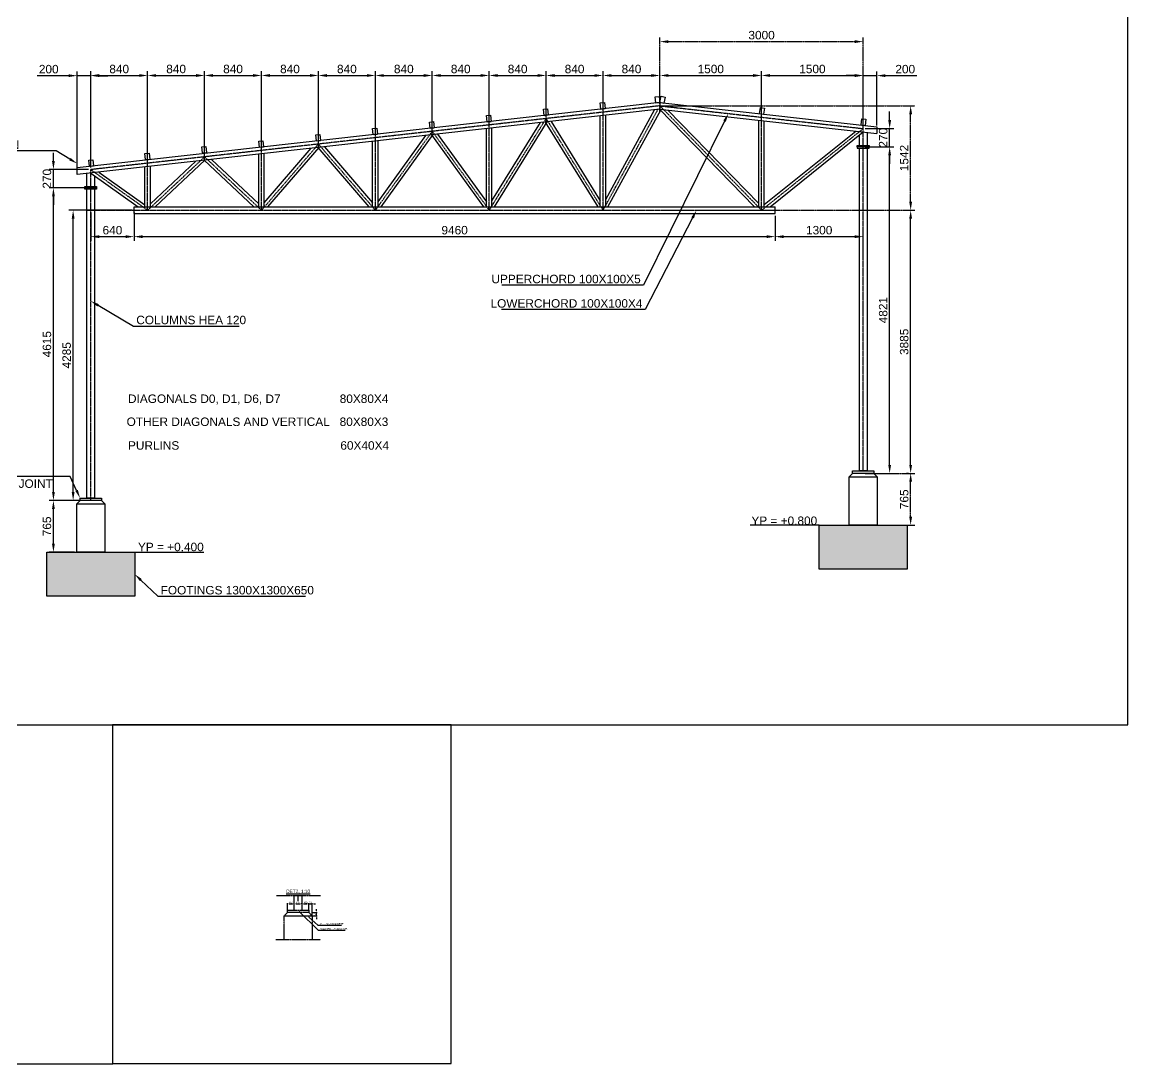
# Model space of a CAD drawing. Header units: millimetres. Extents: x -10000 to 15306, y -10001 to 18153.
# Drawn here: x -1013 to 15306, y -6856 to 8528 of the extents above; entities that cross this region are included whole.
import ezdxf
from ezdxf import colors
from ezdxf.entities.mleader import LeaderData, LeaderLine
from ezdxf.math import Vec2, Vec3

# ---------------------------------------------------------------- set-up
doc = ezdxf.new("R2010")
doc.units = ezdxf.units.MM
doc.linetypes.add('ACAD_ISO04W100', pattern=[30, 24, -3, 0, -3])
doc.linetypes.add('ACAD_ISO11W100', pattern=[33, 12, -3, 12, -3, 0, -3])
for name, color, linetype in [('CENTER LINES', 4, 'ACAD_ISO11W100'), ('DET 2', 7, 'ACAD_ISO04W100'), ('DIMENSIONS', 3, 'Continuous'), ('FOOTINGS', 6, 'Continuous'), ('PEDESTALS', 6, 'Continuous'), ('PURLINS', 7, 'Continuous'), ('RAJA_ALUEET', 7, 'Continuous'), ('STEEL COLUMNS', 1, 'Continuous'), ('STEEL PLATES', 1, 'Continuous'), ('TEXTS', 4, 'Continuous'), ('TITLES', 4, 'Continuous'), ('TRUSS', 7, 'Continuous')]:
    doc.layers.add(name, color=color, linetype=linetype)
doc.styles.get("Standard").update_dxf_attribs({"font": 'arial.ttf'})
doc.dimstyles.new('STRU_DIMENSIONS', dxfattribs={"dimscale": 50, "dimtxt": 2.5, "dimasz": 2.5, "dimexe": 1.25, "dimexo": 0.625, "dimtad": 1, "dimdec": 4, "dimtxsty": 'Standard', "dimcen": 2.5, "dimadec": 4, "dimazin": 0, "dimtfac": 1, "dimtdec": 4, "dimtmove": 0, "dimatfit": 3, "dimfxl": 1, "dimarcsym": 0})

# ---------------------------------------------------------------- blocks, each defined once
blk = doc.blocks.new('pedestal')
at = {"layer": 'PEDESTALS'}
for points in [[(-157, 765), (-207, 715), (207, 715), (157, 765), (-157, 765)], [(-157, 765), (-157, 800), (157, 800), (157, 765), (-157, 765)]]:
    blk.add_lwpolyline(points, dxfattribs=at)
blk.add_lwpolyline([(-207, 0), (-207, 715), (207, 715), (207, 0)], close=True, dxfattribs=at)
blk = doc.blocks.new('*D2')
at = {"layer": 'Defpoints', "color": 0, "transparency": 16777216}
for p in [(11600, 7738), (11400, 6956), (11600, 6968)]:
    blk.add_point(p, dxfattribs=at)
at = {"layer": 'DIMENSIONS', "color": 0, "lineweight": -2, "transparency": 16777216}
for p, q in [((11275, 7738), (11150, 7738)), ((11400, 6987), (11400, 7800)), ((11400, 7738), (11600, 7738)), ((11600, 7000), (11600, 7800)), ((11725, 7738), (12190, 7738))]:
    blk.add_line(p, q, dxfattribs=at)
at = {"layer": 'DIMENSIONS', "color": 0, "transparency": 16777216}
for points in [[(11275, 7758), (11275, 7717), (11400, 7738)], [(11725, 7758), (11725, 7717), (11600, 7738)]]:
    blk.add_solid(points, dxfattribs=at)
at = {"layer": 'DIMENSIONS', "color": 0, "transparency": 16777216, "insert": (12020, 7833), "char_height": 125, "attachment_point": 5}
blk.add_mtext('200', dxfattribs=at)
blk = doc.blocks.new('*D7')
at = {"layer": 'Defpoints', "color": 0, "transparency": 16777216}
for p in [(12100, 5750), (12100, 5750), (12100, 1865)]:
    blk.add_point(p, dxfattribs=at)
at = {"layer": 'DIMENSIONS', "color": 0, "lineweight": -2, "transparency": 16777216}
for p, q in [((12131, 5750), (12163, 5750)), ((12100, 1990), (12100, 5625)), ((12069, 1865), (12038, 1865))]:
    blk.add_line(p, q, dxfattribs=at)
at = {"layer": 'DIMENSIONS', "color": 0, "transparency": 16777216}
for points in [[(12079, 5625), (12121, 5625), (12100, 5750)], [(12079, 1990), (12121, 1990), (12100, 1865)]]:
    blk.add_solid(points, dxfattribs=at)
at = {"layer": 'DIMENSIONS', "color": 0, "transparency": 16777216, "insert": (12005, 3807), "char_height": 125, "attachment_point": 5, "rotation": 90}
blk.add_mtext('3885', dxfattribs=at)
blk = doc.blocks.new('*D8')
at = {"layer": 'Defpoints', "color": 0, "transparency": 16777216}
for p in [(11400, 6686), (11790, 6686), (11400, 1865)]:
    blk.add_point(p, dxfattribs=at)
at = {"layer": 'DIMENSIONS', "color": 0, "lineweight": -2, "transparency": 16777216}
for p, q in [((11431, 6686), (11852, 6686)), ((11790, 1990), (11790, 6561)), ((11431, 1865), (11852, 1865))]:
    blk.add_line(p, q, dxfattribs=at)
at = {"layer": 'DIMENSIONS', "color": 0, "transparency": 16777216}
for points in [[(11769, 6561), (11811, 6561), (11790, 6686)], [(11769, 1990), (11811, 1990), (11790, 1865)]]:
    blk.add_solid(points, dxfattribs=at)
at = {"layer": 'DIMENSIONS', "color": 0, "transparency": 16777216, "insert": (11695, 4275), "char_height": 125, "attachment_point": 5, "rotation": 90}
blk.add_mtext('4821', dxfattribs=at)
blk = doc.blocks.new('*D9')
at = {"layer": 'Defpoints', "color": 0, "transparency": 16777216}
for p in [(11400, 6956), (11790, 6956), (11400, 6686)]:
    blk.add_point(p, dxfattribs=at)
at = {"layer": 'DIMENSIONS', "color": 0, "lineweight": -2, "transparency": 16777216}
for p, q in [((11790, 7081), (11790, 7206)), ((11431, 6956), (11852, 6956)), ((11790, 6686), (11790, 6956)), ((11431, 6686), (11852, 6686)), ((11790, 6561), (11790, 6436))]:
    blk.add_line(p, q, dxfattribs=at)
at = {"layer": 'DIMENSIONS', "color": 0, "transparency": 16777216}
for points in [[(11769, 7081), (11811, 7081), (11790, 6956)], [(11769, 6561), (11811, 6561), (11790, 6686)]]:
    blk.add_solid(points, dxfattribs=at)
at = {"layer": 'DIMENSIONS', "color": 0, "transparency": 16777216, "insert": (11695, 6821), "char_height": 125, "attachment_point": 5, "rotation": 90}
blk.add_mtext('270', dxfattribs=at)
blk = doc.blocks.new('purlin')
at = {"layer": 'PURLINS'}
for points in [[(-30, -3), (-40, 87), (20, 93), (30, 3)], [(-30, -3), (30, 3)]]:
    blk.add_lwpolyline(points, dxfattribs=at)
blk = doc.blocks.new('*D18')
at = {"layer": 'Defpoints', "color": 0, "transparency": 16777216}
for p in [(1680, 7740), (1680, 6538), (840, 6350)]:
    blk.add_point(p, dxfattribs=at)
at = {"layer": 'DIMENSIONS', "color": 0, "lineweight": -2, "transparency": 16777216}
for p, q in [((840, 6381), (840, 7802)), ((965, 7740), (1555, 7740)), ((1680, 6570), (1680, 7802))]:
    blk.add_line(p, q, dxfattribs=at)
at = {"layer": 'DIMENSIONS', "color": 0, "transparency": 16777216}
for points in [[(965, 7761), (965, 7719), (840, 7740)], [(1555, 7761), (1555, 7719), (1680, 7740)]]:
    blk.add_solid(points, dxfattribs=at)
at = {"layer": 'DIMENSIONS', "color": 0, "transparency": 16777216, "insert": (1260, 7835), "char_height": 125, "attachment_point": 5}
blk.add_mtext('840', dxfattribs=at)
blk = doc.blocks.new('*D19')
at = {"layer": 'Defpoints', "color": 0, "transparency": 16777216}
for p in [(2520, 7740), (1680, 6538), (2520, 6633)]:
    blk.add_point(p, dxfattribs=at)
at = {"layer": 'DIMENSIONS', "color": 0, "lineweight": -2, "transparency": 16777216}
for p, q in [((1680, 6570), (1680, 7802)), ((1805, 7740), (2395, 7740)), ((2520, 6664), (2520, 7802))]:
    blk.add_line(p, q, dxfattribs=at)
at = {"layer": 'DIMENSIONS', "color": 0, "transparency": 16777216}
for points in [[(1805, 7761), (1805, 7719), (1680, 7740)], [(2395, 7761), (2395, 7719), (2520, 7740)]]:
    blk.add_solid(points, dxfattribs=at)
at = {"layer": 'DIMENSIONS', "color": 0, "transparency": 16777216, "insert": (2100, 7835), "char_height": 125, "attachment_point": 5}
blk.add_mtext('840', dxfattribs=at)
blk = doc.blocks.new('*D20')
at = {"layer": 'Defpoints', "color": 0, "transparency": 16777216}
for p in [(3360, 7740), (3360, 6727), (2520, 6633)]:
    blk.add_point(p, dxfattribs=at)
at = {"layer": 'DIMENSIONS', "color": 0, "lineweight": -2, "transparency": 16777216}
for p, q in [((2520, 6664), (2520, 7802)), ((2645, 7740), (3235, 7740)), ((3360, 6758), (3360, 7802))]:
    blk.add_line(p, q, dxfattribs=at)
at = {"layer": 'DIMENSIONS', "color": 0, "transparency": 16777216}
for points in [[(2645, 7761), (2645, 7719), (2520, 7740)], [(3235, 7761), (3235, 7719), (3360, 7740)]]:
    blk.add_solid(points, dxfattribs=at)
at = {"layer": 'DIMENSIONS', "color": 0, "transparency": 16777216, "insert": (2940, 7835), "char_height": 125, "attachment_point": 5}
blk.add_mtext('840', dxfattribs=at)
blk = doc.blocks.new('*D21')
at = {"layer": 'Defpoints', "color": 0, "transparency": 16777216}
for p in [(4200, 7740), (3360, 6727), (4200, 6821)]:
    blk.add_point(p, dxfattribs=at)
at = {"layer": 'DIMENSIONS', "color": 0, "lineweight": -2, "transparency": 16777216}
for p, q in [((3360, 6758), (3360, 7802)), ((3485, 7740), (4075, 7740)), ((4200, 6852), (4200, 7802))]:
    blk.add_line(p, q, dxfattribs=at)
at = {"layer": 'DIMENSIONS', "color": 0, "transparency": 16777216}
for points in [[(3485, 7761), (3485, 7719), (3360, 7740)], [(4075, 7761), (4075, 7719), (4200, 7740)]]:
    blk.add_solid(points, dxfattribs=at)
at = {"layer": 'DIMENSIONS', "color": 0, "transparency": 16777216, "insert": (3780, 7835), "char_height": 125, "attachment_point": 5}
blk.add_mtext('840', dxfattribs=at)
blk = doc.blocks.new('*D22')
at = {"layer": 'Defpoints', "color": 0, "transparency": 16777216}
for p in [(5040, 7740), (5040, 6915), (4200, 6821)]:
    blk.add_point(p, dxfattribs=at)
at = {"layer": 'DIMENSIONS', "color": 0, "lineweight": -2, "transparency": 16777216}
for p, q in [((4200, 6852), (4200, 7802)), ((4325, 7740), (4915, 7740)), ((5040, 6946), (5040, 7802))]:
    blk.add_line(p, q, dxfattribs=at)
at = {"layer": 'DIMENSIONS', "color": 0, "transparency": 16777216}
for points in [[(4325, 7761), (4325, 7719), (4200, 7740)], [(4915, 7761), (4915, 7719), (5040, 7740)]]:
    blk.add_solid(points, dxfattribs=at)
at = {"layer": 'DIMENSIONS', "color": 0, "transparency": 16777216, "insert": (4620, 7835), "char_height": 125, "attachment_point": 5}
blk.add_mtext('840', dxfattribs=at)
blk = doc.blocks.new('*D23')
at = {"layer": 'Defpoints', "color": 0, "transparency": 16777216}
for p in [(5880, 7740), (5040, 6915), (5880, 7009)]:
    blk.add_point(p, dxfattribs=at)
at = {"layer": 'DIMENSIONS', "color": 0, "lineweight": -2, "transparency": 16777216}
for p, q in [((5040, 6946), (5040, 7802)), ((5165, 7740), (5755, 7740)), ((5880, 7041), (5880, 7802))]:
    blk.add_line(p, q, dxfattribs=at)
at = {"layer": 'DIMENSIONS', "color": 0, "transparency": 16777216}
for points in [[(5165, 7761), (5165, 7719), (5040, 7740)], [(5755, 7761), (5755, 7719), (5880, 7740)]]:
    blk.add_solid(points, dxfattribs=at)
at = {"layer": 'DIMENSIONS', "color": 0, "transparency": 16777216, "insert": (5460, 7835), "char_height": 125, "attachment_point": 5}
blk.add_mtext('840', dxfattribs=at)
blk = doc.blocks.new('*D24')
at = {"layer": 'Defpoints', "color": 0, "transparency": 16777216}
for p in [(6720, 7740), (6720, 7104), (5880, 7009)]:
    blk.add_point(p, dxfattribs=at)
at = {"layer": 'DIMENSIONS', "color": 0, "lineweight": -2, "transparency": 16777216}
for p, q in [((5880, 7041), (5880, 7802)), ((6005, 7740), (6595, 7740)), ((6720, 7135), (6720, 7802))]:
    blk.add_line(p, q, dxfattribs=at)
at = {"layer": 'DIMENSIONS', "color": 0, "transparency": 16777216}
for points in [[(6005, 7761), (6005, 7719), (5880, 7740)], [(6595, 7761), (6595, 7719), (6720, 7740)]]:
    blk.add_solid(points, dxfattribs=at)
at = {"layer": 'DIMENSIONS', "color": 0, "transparency": 16777216, "insert": (6300, 7835), "char_height": 125, "attachment_point": 5}
blk.add_mtext('840', dxfattribs=at)
blk = doc.blocks.new('*D25')
at = {"layer": 'Defpoints', "color": 0, "transparency": 16777216}
for p in [(7560, 7740), (7560, 7198), (6720, 7104)]:
    blk.add_point(p, dxfattribs=at)
at = {"layer": 'DIMENSIONS', "color": 0, "lineweight": -2, "transparency": 16777216}
for p, q in [((6720, 7135), (6720, 7802)), ((6845, 7740), (7435, 7740)), ((7560, 7229), (7560, 7802))]:
    blk.add_line(p, q, dxfattribs=at)
at = {"layer": 'DIMENSIONS', "color": 0, "transparency": 16777216}
for points in [[(6845, 7761), (6845, 7719), (6720, 7740)], [(7435, 7761), (7435, 7719), (7560, 7740)]]:
    blk.add_solid(points, dxfattribs=at)
at = {"layer": 'DIMENSIONS', "color": 0, "transparency": 16777216, "insert": (7140, 7835), "char_height": 125, "attachment_point": 5}
blk.add_mtext('840', dxfattribs=at)
blk = doc.blocks.new('*D26')
at = {"layer": 'Defpoints', "color": 0, "transparency": 16777216}
for p in [(8400, 7740), (7560, 7198), (8400, 7292)]:
    blk.add_point(p, dxfattribs=at)
at = {"layer": 'DIMENSIONS', "color": 0, "lineweight": -2, "transparency": 16777216}
for p, q in [((7560, 7229), (7560, 7802)), ((7685, 7740), (8275, 7740)), ((8400, 7323), (8400, 7802))]:
    blk.add_line(p, q, dxfattribs=at)
at = {"layer": 'DIMENSIONS', "color": 0, "transparency": 16777216}
for points in [[(7685, 7761), (7685, 7719), (7560, 7740)], [(8275, 7761), (8275, 7719), (8400, 7740)]]:
    blk.add_solid(points, dxfattribs=at)
at = {"layer": 'DIMENSIONS', "color": 0, "transparency": 16777216, "insert": (7980, 7835), "char_height": 125, "attachment_point": 5}
blk.add_mtext('840', dxfattribs=at)
blk = doc.blocks.new('*D27')
at = {"layer": 'Defpoints', "color": 0, "transparency": 16777216}
for p in [(9900, 7740), (8400, 7292), (9900, 7124)]:
    blk.add_point(p, dxfattribs=at)
at = {"layer": 'DIMENSIONS', "color": 0, "lineweight": -2, "transparency": 16777216}
for p, q in [((8400, 7323), (8400, 7802)), ((8525, 7740), (9775, 7740)), ((9900, 7155), (9900, 7802))]:
    blk.add_line(p, q, dxfattribs=at)
at = {"layer": 'DIMENSIONS', "color": 0, "transparency": 16777216}
for points in [[(8525, 7761), (8525, 7719), (8400, 7740)], [(9775, 7761), (9775, 7719), (9900, 7740)]]:
    blk.add_solid(points, dxfattribs=at)
at = {"layer": 'DIMENSIONS', "color": 0, "transparency": 16777216, "insert": (9150, 7835), "char_height": 125, "attachment_point": 5}
blk.add_mtext('1500', dxfattribs=at)
blk = doc.blocks.new('*D28')
at = {"layer": 'Defpoints', "color": 0, "transparency": 16777216}
for p in [(11400, 7740), (9900, 7124), (11400, 6956)]:
    blk.add_point(p, dxfattribs=at)
at = {"layer": 'DIMENSIONS', "color": 0, "lineweight": -2, "transparency": 16777216}
for p, q in [((9900, 7155), (9900, 7802)), ((10025, 7740), (11275, 7740)), ((11400, 6987), (11400, 7802))]:
    blk.add_line(p, q, dxfattribs=at)
at = {"layer": 'DIMENSIONS', "color": 0, "transparency": 16777216}
for points in [[(10025, 7761), (10025, 7719), (9900, 7740)], [(11275, 7761), (11275, 7719), (11400, 7740)]]:
    blk.add_solid(points, dxfattribs=at)
at = {"layer": 'DIMENSIONS', "color": 0, "transparency": 16777216, "insert": (10650, 7835), "char_height": 125, "attachment_point": 5}
blk.add_mtext('1500', dxfattribs=at)
blk = doc.blocks.new('*D30')
at = {"layer": 'Defpoints', "color": 0, "transparency": 16777216}
for p in [(640, 5750), (10100, 5700), (10100, 5360)]:
    blk.add_point(p, dxfattribs=at)
at = {"layer": 'DIMENSIONS', "color": 0, "lineweight": -2, "transparency": 16777216}
for p, q in [((640, 5719), (640, 5298)), ((10100, 5669), (10100, 5298)), ((765, 5360), (9975, 5360))]:
    blk.add_line(p, q, dxfattribs=at)
at = {"layer": 'DIMENSIONS', "color": 0, "transparency": 16777216}
for points in [[(765, 5381), (765, 5339), (640, 5360)], [(9975, 5381), (9975, 5339), (10100, 5360)]]:
    blk.add_solid(points, dxfattribs=at)
at = {"layer": 'DIMENSIONS', "color": 0, "transparency": 16777216, "insert": (5370, 5455), "char_height": 125, "attachment_point": 5}
blk.add_mtext('9460', dxfattribs=at)
blk = doc.blocks.new('*D31')
at = {"layer": 'Defpoints', "color": 0, "transparency": 16777216}
for p in [(10100, 5700), (11400, 5360), (11400, 5030)]:
    blk.add_point(p, dxfattribs=at)
at = {"layer": 'DIMENSIONS', "color": 0, "lineweight": -2, "transparency": 16777216}
for p, q in [((10100, 5669), (10100, 5298)), ((11400, 5061), (11400, 5422)), ((10225, 5360), (11275, 5360))]:
    blk.add_line(p, q, dxfattribs=at)
at = {"layer": 'DIMENSIONS', "color": 0, "transparency": 16777216}
for points in [[(10225, 5381), (10225, 5339), (10100, 5360)], [(11275, 5381), (11275, 5339), (11400, 5360)]]:
    blk.add_solid(points, dxfattribs=at)
at = {"layer": 'DIMENSIONS', "color": 0, "transparency": 16777216, "insert": (10750, 5455), "char_height": 125, "attachment_point": 5}
blk.add_mtext('1300', dxfattribs=at)
blk = doc.blocks.new('*D34')
at = {"layer": 'Defpoints', "color": 0, "transparency": 16777216}
for p in [(-200, 7737), (-200, 6350), (0, 6350)]:
    blk.add_point(p, dxfattribs=at)
at = {"layer": 'DIMENSIONS', "color": 0, "lineweight": -2, "transparency": 16777216}
for p, q in [((-325, 7737), (-790, 7737)), ((-200, 6381), (-200, 7800)), ((0, 7737), (-200, 7737)), ((0, 6381), (0, 7800)), ((125, 7737), (250, 7737))]:
    blk.add_line(p, q, dxfattribs=at)
at = {"layer": 'DIMENSIONS', "color": 0, "transparency": 16777216}
for points in [[(-325, 7758), (-325, 7717), (-200, 7737)], [(125, 7758), (125, 7717), (0, 7737)]]:
    blk.add_solid(points, dxfattribs=at)
at = {"layer": 'DIMENSIONS', "color": 0, "transparency": 16777216, "insert": (-620, 7833), "char_height": 125, "attachment_point": 5}
blk.add_mtext('200', dxfattribs=at)
blk = doc.blocks.new('*D35')
at = {"layer": 'Defpoints', "color": 0, "transparency": 16777216}
for p in [(-551, 1465), (-207, 1465), (-207, 700)]:
    blk.add_point(p, dxfattribs=at)
at = {"layer": 'DIMENSIONS', "color": 0, "lineweight": -2, "transparency": 16777216}
for p, q in [((-238, 1465), (-613, 1465)), ((-551, 825), (-551, 1340)), ((-238, 700), (-613, 700))]:
    blk.add_line(p, q, dxfattribs=at)
at = {"layer": 'DIMENSIONS', "color": 0, "transparency": 16777216}
for points in [[(-571, 1340), (-530, 1340), (-551, 1465)], [(-571, 825), (-530, 825), (-551, 700)]]:
    blk.add_solid(points, dxfattribs=at)
at = {"layer": 'DIMENSIONS', "color": 0, "transparency": 16777216, "insert": (-646, 1082), "char_height": 125, "attachment_point": 5, "rotation": 90}
blk.add_mtext('765', dxfattribs=at)
blk = doc.blocks.new('*D36')
at = {"layer": 'Defpoints', "color": 0, "transparency": 16777216}
for p in [(-551, 6080), (0, 6080), (0, 1465)]:
    blk.add_point(p, dxfattribs=at)
at = {"layer": 'DIMENSIONS', "color": 0, "lineweight": -2, "transparency": 16777216}
for p, q in [((-31, 6080), (-613, 6080)), ((-551, 1590), (-551, 5955)), ((-31, 1465), (-613, 1465))]:
    blk.add_line(p, q, dxfattribs=at)
at = {"layer": 'DIMENSIONS', "color": 0, "transparency": 16777216}
for points in [[(-571, 5955), (-530, 5955), (-551, 6080)], [(-571, 1590), (-530, 1590), (-551, 1465)]]:
    blk.add_solid(points, dxfattribs=at)
at = {"layer": 'DIMENSIONS', "color": 0, "transparency": 16777216, "insert": (-646, 3772), "char_height": 125, "attachment_point": 5, "rotation": 90}
blk.add_mtext('4615', dxfattribs=at)
blk = doc.blocks.new('*D37')
at = {"layer": 'Defpoints', "color": 0, "transparency": 16777216}
for p in [(-551, 6350), (0, 6350), (0, 6080)]:
    blk.add_point(p, dxfattribs=at)
at = {"layer": 'DIMENSIONS', "color": 0, "lineweight": -2, "transparency": 16777216}
for p, q in [((-551, 6475), (-551, 6600)), ((-31, 6350), (-613, 6350)), ((-551, 6080), (-551, 6350)), ((-31, 6080), (-613, 6080)), ((-551, 5955), (-551, 5830))]:
    blk.add_line(p, q, dxfattribs=at)
at = {"layer": 'DIMENSIONS', "color": 0, "transparency": 16777216}
for points in [[(-571, 6475), (-530, 6475), (-551, 6350)], [(-571, 5955), (-530, 5955), (-551, 6080)]]:
    blk.add_solid(points, dxfattribs=at)
at = {"layer": 'DIMENSIONS', "color": 0, "transparency": 16777216, "insert": (-646, 6215), "char_height": 125, "attachment_point": 5, "rotation": 90}
blk.add_mtext('270', dxfattribs=at)
blk = doc.blocks.new('*D38')
at = {"layer": 'Defpoints', "color": 0, "transparency": 16777216}
for p in [(-260, 5750), (640, 5750), (0, 1465)]:
    blk.add_point(p, dxfattribs=at)
at = {"layer": 'DIMENSIONS', "color": 0, "lineweight": -2, "transparency": 16777216}
for p, q in [((609, 5750), (-323, 5750)), ((-260, 1590), (-260, 5625)), ((-31, 1465), (-323, 1465))]:
    blk.add_line(p, q, dxfattribs=at)
at = {"layer": 'DIMENSIONS', "color": 0, "transparency": 16777216}
for points in [[(-281, 5625), (-239, 5625), (-260, 5750)], [(-281, 1590), (-239, 1590), (-260, 1465)]]:
    blk.add_solid(points, dxfattribs=at)
at = {"layer": 'DIMENSIONS', "color": 0, "transparency": 16777216, "insert": (-355, 3608), "char_height": 125, "attachment_point": 5, "rotation": 90}
blk.add_mtext('4285', dxfattribs=at)
blk = doc.blocks.new('*D39')
at = {"layer": 'Defpoints', "color": 0, "transparency": 16777216}
for p in [(840, 7740), (0, 6350), (840, 6350)]:
    blk.add_point(p, dxfattribs=at)
at = {"layer": 'DIMENSIONS', "color": 0, "lineweight": -2, "transparency": 16777216}
for p, q in [((0, 6381), (0, 7802)), ((125, 7740), (715, 7740)), ((840, 6381), (840, 7802))]:
    blk.add_line(p, q, dxfattribs=at)
at = {"layer": 'DIMENSIONS', "color": 0, "transparency": 16777216}
for points in [[(125, 7761), (125, 7719), (0, 7740)], [(715, 7761), (715, 7719), (840, 7740)]]:
    blk.add_solid(points, dxfattribs=at)
at = {"layer": 'DIMENSIONS', "color": 0, "transparency": 16777216, "insert": (420, 7835), "char_height": 125, "attachment_point": 5}
blk.add_mtext('840', dxfattribs=at)
blk = doc.blocks.new('*D40')
at = {"layer": 'Defpoints', "color": 0, "transparency": 16777216}
for p in [(0, 5750), (640, 5750), (640, 5360)]:
    blk.add_point(p, dxfattribs=at)
at = {"layer": 'DIMENSIONS', "color": 0, "lineweight": -2, "transparency": 16777216}
for p, q in [((0, 5719), (0, 5298)), ((640, 5719), (640, 5298)), ((125, 5360), (515, 5360))]:
    blk.add_line(p, q, dxfattribs=at)
at = {"layer": 'DIMENSIONS', "color": 0, "transparency": 16777216}
for points in [[(125, 5381), (125, 5339), (0, 5360)], [(515, 5381), (515, 5339), (640, 5360)]]:
    blk.add_solid(points, dxfattribs=at)
at = {"layer": 'DIMENSIONS', "color": 0, "transparency": 16777216, "insert": (320, 5455), "char_height": 125, "attachment_point": 5}
blk.add_mtext('640', dxfattribs=at)
blk = doc.blocks.new('*D44')
at = {"layer": 'Defpoints', "color": 0, "linetype": 'ACAD_ISO04W100', "transparency": 16777216}
for p in [(8400, 7292), (12100, 7292), (8400, 5750)]:
    blk.add_point(p, dxfattribs=at)
at = {"layer": 'DIMENSIONS', "color": 0, "linetype": 'ACAD_ISO04W100', "lineweight": -2, "transparency": 16777216}
for p, q in [((8431, 7292), (12162, 7292)), ((12100, 5875), (12100, 7167)), ((8431, 5750), (12162, 5750))]:
    blk.add_line(p, q, dxfattribs=at)
at = {"layer": 'DIMENSIONS', "color": 0, "linetype": 'ACAD_ISO04W100', "transparency": 16777216}
for points in [[(12079, 7167), (12121, 7167), (12100, 7292)], [(12079, 5875), (12121, 5875), (12100, 5750)]]:
    blk.add_solid(points, dxfattribs=at)
at = {"layer": 'DIMENSIONS', "color": 0, "linetype": 'ACAD_ISO04W100', "transparency": 16777216, "insert": (12005, 6521), "char_height": 125, "attachment_point": 5, "rotation": 90}
blk.add_mtext('1542', dxfattribs=at)
blk = doc.blocks.new('*D45')
at = {"layer": 'Defpoints', "color": 0, "linetype": 'ACAD_ISO04W100', "transparency": 16777216}
for p in [(11400, 1865), (12100, 1865), (11400, 1100)]:
    blk.add_point(p, dxfattribs=at)
at = {"layer": 'DIMENSIONS', "color": 0, "linetype": 'ACAD_ISO04W100', "lineweight": -2, "transparency": 16777216}
for p, q in [((11431, 1865), (12163, 1865)), ((12100, 1225), (12100, 1740)), ((11431, 1100), (12163, 1100))]:
    blk.add_line(p, q, dxfattribs=at)
at = {"layer": 'DIMENSIONS', "color": 0, "linetype": 'ACAD_ISO04W100', "transparency": 16777216}
for points in [[(12079, 1740), (12121, 1740), (12100, 1865)], [(12079, 1225), (12121, 1225), (12100, 1100)]]:
    blk.add_solid(points, dxfattribs=at)
at = {"layer": 'DIMENSIONS', "color": 0, "linetype": 'ACAD_ISO04W100', "transparency": 16777216, "insert": (12005, 1482), "char_height": 125, "attachment_point": 5, "rotation": 90}
blk.add_mtext('765', dxfattribs=at)
blk = doc.blocks.new('*D46')
at = {"layer": 'Defpoints', "color": 0, "linetype": 'ACAD_ISO04W100', "transparency": 16777216}
for p in [(11400, 8240), (8400, 7292), (11400, 7292)]:
    blk.add_point(p, dxfattribs=at)
at = {"layer": 'DIMENSIONS', "color": 0, "linetype": 'ACAD_ISO04W100', "lineweight": -2, "transparency": 16777216}
for p, q in [((8400, 7323), (8400, 8302)), ((8525, 8240), (11275, 8240)), ((11400, 7323), (11400, 8302))]:
    blk.add_line(p, q, dxfattribs=at)
at = {"layer": 'DIMENSIONS', "color": 0, "linetype": 'ACAD_ISO04W100', "transparency": 16777216}
for points in [[(8525, 8261), (8525, 8219), (8400, 8240)], [(11275, 8261), (11275, 8219), (11400, 8240)]]:
    blk.add_solid(points, dxfattribs=at)
at = {"layer": 'DIMENSIONS', "color": 0, "linetype": 'ACAD_ISO04W100', "transparency": 16777216, "insert": (9900, 8335), "char_height": 125, "attachment_point": 5}
blk.add_mtext('3000', dxfattribs=at)

msp = doc.modelspace()

# ---------------------------------------------------------------- hatches: boundary and pattern name
at = {"layer": 'FOOTINGS'}
h = msp.add_hatch(color=99, dxfattribs=at)
h.dxf.hatch_style = 1
h.paths.add_polyline_path([(-650, 700), (650, 700), (650, 50), (-650, 50)])
h.paths.add_polyline_path([(10750, 1100), (12050, 1100), (12050, 450), (10750, 450)])

# ---------------------------------------------------------------- linework, layer by layer
at = {"layer": 'CENTER LINES', "linetype": 'ACAD_ISO11W100'}
for p, q in [((8400, 7292), (0, 6350)), ((840, 5750), (840, 7292)), ((1680, 6483.5414), (1680, 7292)), ((2520, 5750), (2520, 7292)), ((3360, 6665.45199), (3360, 7292)), ((4200, 5750), (4200, 7292)), ((5040, 6846.79924), (5040, 7292)), ((5880, 5750), (5880, 7292)), ((6720, 7027.74011), (6720, 7292)), ((7560, 5750), (7560, 7339.22453)), ((7560, 5750), (8370.68169, 7238.39874)), ((8399.86849, 7291.98525), (8400, 7292.2267)), ((8399.86849, 7291.98525), (8400.19881, 7292.02229)), ((8400.24745, 7291.97229), (8399.88362, 7292.01303)), ((8400, 7292.2267), (8400.24745, 7291.97229)), ((8400, 7292), (9160, 7292)), ((8400, 7292), (11400, 6956)), ((8400, 7208.6005), (8400, 7292)), ((8400.24745, 7291.97229), (9900, 5750)), ((9900, 5750), (9900, 7292)), ((11400, 1900), (11400, 7292)), ((5880, 5750), (6720, 7103.6)), ((6720, 7103.6), (7560, 5750)), ((7560, 5750), (7560, 7152.8)), ((9900, 5750), (9900, 7099)), ((4200, 5750), (4200, 6960)), ((4200, 5750), (5040, 6915.2)), ((5040, 6915.2), (5880, 5750)), ((5880, 5750), (5880, 6974.4)), ((9900, 5750), (11400, 6956)), ((11400, 1900), (11400, 6956)), ((2520, 5750), (3360, 6726.8)), ((3360, 6726.8), (4200, 5750)), ((840, 5750), (1680, 6538.4)), ((1680, 6538.4), (2520, 5750)), ((2520, 5750), (2520, 6680)), ((-200, 6278.48078), (-200, 6379.04302)), ((0, 1465), (0, 6350)), ((0, 6350), (840, 5750)), ((-57, 5750), (10100, 5750)), ((11343, 5750), (11457, 5750)), ((3060.25231, -4453.88925), (3060.25231, -4370.19087))]:
    msp.add_line(p, q, dxfattribs=at)
at = {"layer": 'DET 2'}
for p, q in [((2740.25231, -4370.19087), (3390.25231, -4370.19087)), ((2730.25231, -5020.19087), (3390.25231, -5020.19087))]:
    msp.add_line(p, q, dxfattribs=at)
at = {"layer": 'DET 2', "color": 6}
for p, q in [((2903.25231, -4620.19087), (2853.25231, -4670.19087)), ((2853.25231, -5020.19087), (2853.25231, -4670.19087)), ((2853.25231, -4670.19087), (3267.25231, -4670.19087)), ((2903.25231, -4620.19087), (2903.25231, -4585.19087)), ((2903.25231, -4585.19087), (3217.25231, -4585.19087)), ((3217.25231, -4620.19087), (2903.25231, -4620.19087)), ((3217.25231, -4585.19087), (3217.25231, -4620.19087)), ((3267.25231, -4670.19087), (3217.25231, -4620.19087)), ((3267.25231, -4670.19087), (3267.25231, -5020.19087))]:
    msp.add_line(p, q, dxfattribs=at)
at = {"layer": 'DIMENSIONS'}
for p, q in [((2903.25231, -4578.94087), (2903.25231, -4481.0749)), ((2928.25231, -4493.5749), (2978.25231, -4493.5749)), ((3003.25231, -4578.94087), (3003.25231, -4481.0749)), ((3028.25231, -4493.5749), (3092.25231, -4493.5749)), ((3117.25231, -4487.3249), (3117.25231, -4481.0749)), ((3142.25231, -4493.5749), (3192.25231, -4493.5749)), ((3192.25231, -4493.5749), (3167.25231, -4493.5749)), ((3217.25231, -4578.94087), (3217.25231, -4481.0749)), ((3217.25231, -4578.94087), (3217.25231, -4481.0749)), ((3217.25231, -4493.5749), (3267.25231, -4493.5749)), ((3267.25231, -4663.94087), (3267.25231, -4481.0749)), ((3292.25231, -4493.5749), (3317.25231, -4493.5749)), ((3273.50231, -4620.19087), (3342.75231, -4620.19087)), ((3273.50231, -4670.19087), (3342.75231, -4670.19087)), ((3330.25231, -4595.19087), (3330.25231, -4570.19087)), ((3330.25231, -4670.19087), (3330.25231, -4620.19087)), ((3330.25231, -4695.19087), (3330.25231, -4720.19087))]:
    msp.add_line(p, q, dxfattribs=at)
for points in [[(2928.25231, -4489.40823), (2928.25231, -4497.74156), (2903.25231, -4493.5749)], [(2978.25231, -4489.40823), (2978.25231, -4497.74156), (3003.25231, -4493.5749)], [(3028.25231, -4489.40823), (3028.25231, -4497.74156), (3003.25231, -4493.5749)], [(3092.25231, -4489.40823), (3092.25231, -4497.74156), (3117.25231, -4493.5749)], [(3142.25231, -4489.40823), (3142.25231, -4497.74156), (3117.25231, -4493.5749)], [(3192.25231, -4489.40823), (3192.25231, -4497.74156), (3217.25231, -4493.5749)], [(3192.25231, -4489.40823), (3192.25231, -4497.74156), (3217.25231, -4493.5749)], [(3292.25231, -4489.40823), (3292.25231, -4497.74156), (3267.25231, -4493.5749)], [(3326.08564, -4595.19087), (3334.41898, -4595.19087), (3330.25231, -4620.19087)], [(3326.08564, -4695.19087), (3334.41898, -4695.19087), (3330.25231, -4670.19087)]]:
    msp.add_solid(points, dxfattribs=at)
at = {"layer": 'FOOTINGS'}
for points in [[(10750, 1100), (12050, 1100), (12050, 450), (10750, 450)], [(-650, 700), (650, 700), (650, 50), (-650, 50)]]:
    msp.add_lwpolyline(points, close=True, dxfattribs=at)
at = {"layer": 'PEDESTALS'}
msp.add_line((2853.25231, -4670.19087), (3267.25231, -4670.19087), dxfattribs=at)
at = {"layer": 'RAJA_ALUEET'}
for points in [[(-4694.30734, -1846.69904), (15305.69266, -1846.69904), (15305.69266, 18153.30096), (-4694.30734, 18153.30096)], [(-4676.25876, -6855.50089), (323.74124, -6855.50089), (323.74124, -1855.50089), (-4676.25876, -1855.50089)]]:
    msp.add_lwpolyline(points, close=True, dxfattribs=at)
msp.add_lwpolyline([(320.55461, -5768.92467), (320.55461, -6849.05754), (5320.55461, -6849.05754), (5320.55461, -1849.05754), (320.55461, -1849.05754)], dxfattribs=at)
at = {"layer": 'STEEL COLUMNS'}
for p, q in [((3003.25231, -4585.19087), (3003.25231, -4370.19087)), ((3117.25231, -4370.19087), (3117.25231, -4585.19087)), ((3117.25231, -4620.19087), (3003.25231, -4620.19087))]:
    msp.add_line(p, q, dxfattribs=at)
for points in [[(11343, 6706), (11343, 6858.8469)], [(11457, 6899.30338), (11457, 6706)], [(11457, 6666), (11457, 1900), (11343, 1900), (11343, 6666)], [(-57, 6100), (-57, 6293.66602)], [(57, 6260.12957), (57, 6100)], [(57, 6060), (57, 1500), (-57, 1500), (-57, 6060)]]:
    msp.add_lwpolyline(points, dxfattribs=at)
at = {"layer": 'STEEL PLATES'}
for points in [[(11313, 6706), (11487, 6706), (11487, 6686), (11313, 6686), (11313, 6706)], [(11313, 6686), (11313, 6666), (11487, 6666), (11487, 6686), (11313, 6686)], [(-87, 6100), (87, 6100), (87, 6080), (-87, 6080), (-87, 6100)], [(-87, 6060), (-87, 6080), (87, 6080), (87, 6060), (-87, 6060)]]:
    msp.add_lwpolyline(points, dxfattribs=at)
at = {"layer": 'TEXTS', "linetype": 'ByBlock'}
msp.add_line((640, 700), (1670, 700), dxfattribs=at)
at = {"layer": 'TEXTS', "linetype": 'Continuous'}
msp.add_lwpolyline([(10750, 1100), (9730, 1100)], dxfattribs=at)
at = {"layer": 'TRUSS'}
for p, q in [((8399.99645, 7342.31302), (-200, 6377.88485)), ((8400.00355, 7241.68698), (-200, 6277.25801)), ((7600, 5907.06556), (8322.17015, 7232.95852)), ((7632.78178, 5800), (8416.98519, 7239.78504)), ((8394.01015, 7241.01486), (9795.56953, 5800)), ((8399.99645, 7342.31302), (11600, 6983.91262)), ((8399.99645, 7342.31302), (8399.99937, 7241.68651)), ((8400, 7241.68738), (11600, 6883.28738)), ((8517.78583, 7228.49536), (9860, 5848.49635)), ((5920, 5890.31704), (6635.84439, 7043.84913)), ((5958.10454, 5800), (6737.0391, 7055.19739)), ((6705.17817, 7051.62442), (7481.89546, 5800)), ((6793.20457, 7061.49595), (7520, 5890.31704)), ((7520, 5800), (7520, 7143.00087)), ((7600, 5800), (7600, 7151.9723)), ((9860, 5800), (9860, 7078.16738)), ((9940, 5800), (9940, 7069.20738)), ((4240, 5873.88648), (4946.89084, 6854.44505)), ((4285.35585, 5800), (5054.18615, 6866.47746)), ((5027.93602, 6863.53369), (5794.64415, 5800)), ((5119.18049, 6873.76611), (5840, 5873.88648)), ((5840, 5800), (5840, 6954.60087)), ((5920, 5800), (5920, 6963.5723)), ((9940, 5833.4851), (11289.04179, 6918.1147)), ((10026.02624, 5800), (11401.10532, 6905.56358)), ((11600, 6983.91262), (11600, 6883.28738)), ((4160, 5800), (4160, 6766.20087)), ((4240, 5800), (4240, 6775.1723)), ((2480, 5800), (2480, 6577.80087)), ((2560, 5857.8623), (3253.72807, 6664.56894)), ((2560, 5800), (2560, 6586.7723)), ((2615.75382, 5800), (3370.50199, 6677.66431)), ((3351.34542, 6675.51603), (4104.24618, 5800)), ((3447.57759, 6686.30778), (4160, 5857.8623)), ((-200, 6277.25801), (-200, 6377.88485)), ((800, 5800), (800, 6389.40087)), ((880, 5842.40146), (1552.73913, 6473.81518)), ((880, 5800), (880, 6398.3723)), ((951.72149, 5800), (1685.49979, 6488.70334)), ((1675.6742, 6487.60147), (2408.27851, 5800)), ((1780.09574, 6499.3116), (2480, 5842.40146)), ((1.40033, 6299.84362), (701.1814, 5800)), ((120.36075, 6313.18418), (800, 5827.72757)), ((640, 5800), (10100, 5800)), ((640, 5700), (640, 5800)), ((10100, 5700), (10100, 5800)), ((640, 5700), (10100, 5700))]:
    msp.add_line(p, q, dxfattribs=at)

# ---------------------------------------------------------------- block references
at = {"linetype": 'ACAD_ISO04W100'}
msp.add_blockref('pedestal', (0, 700), dxfattribs=at)
at = {"layer": 'PEDESTALS'}
msp.add_blockref('pedestal', (11400, 1100), dxfattribs=at)
at = {"layer": 'PURLINS'}
for p in [(8370.11638, 7338.96218), (6720, 7153.91342), (7560, 7248.11342), (5040, 6965.51342), (5880, 7059.71342), (3360, 6777.11342), (4200, 6871.31342), (1680, 6600), (2520, 6682.91342), (840, 6500), (9.68, 6403.29778)]:
    msp.add_blockref('purlin', p, dxfattribs=at)
for p, rotation in [((8429.88415, 7338.9656), 341.4693024987121), ((9900, 7174.31262), 346.2288260421221), ((11400, 7006.31262), 348.3870406811117)]:
    msp.add_blockref('purlin', p, dxfattribs=dict(at, rotation=rotation))

# ---------------------------------------------------------------- texts
at = {"layer": 'DIMENSIONS', "char_height": 25, "attachment_point": 5}
for s, insert in [('100', (2953.25231, -4474.56057)), ('114', (3060.25231, -4474.77374)), ('100', (3167.25231, -4474.56057)), ('50', (3242.25231, -4474.56057))]:
    msp.add_mtext(s, dxfattribs=dict(at, insert=insert))
at = {"layer": 'DIMENSIONS', "insert": (3311.23799, -4645.19087), "char_height": 25, "attachment_point": 5, "rotation": 90}
msp.add_mtext('50', dxfattribs=at)
at = {"layer": 'TEXTS', "char_height": 125, "attachment_point": 1}
for s, width, heights, insert in [('DIAGONALS D0, D1, D6, D7                  80X80X4', 5112.4111177, [0], (550, 3029.34857)), ('OTHER DIAGONALS AND VERTICAL   80X80X3       ', 4991.5256702, [86.57879], (529.77108, 2689.34857)), ('PURLINS                                                 60X40X4', 4247.6995377, [0], (550, 2339.34857)), ('LOWERCHORD JOINT', 1903.1081435, [0], (-2393.45725, 1775.8913)), ('YP = +0.800', 1291.3751444, [36.63442], (9750, 1227.64325)), ('YP = +0.400', 1291.3751444, [36.63442], (696.89119, 840.5435))]:
    msp.add_mtext_dynamic_manual_height_columns(s, width=width, gutter_width=12.5, heights=heights, dxfattribs=dict(at, insert=insert))
at = {"layer": 'TITLES', "insert": (2884.56587, -4281.77585), "char_height": 50, "attachment_point": 1}
msp.add_mtext_dynamic_manual_height_columns('{\\LDET2, 1:10}', width=428.2149148, gutter_width=12.5, heights=[0], dxfattribs=at)

# ---------------------------------------------------------------- dimensions: what is measured, and where the dimension line sits
at = {"layer": 'DIMENSIONS', "linetype": 'ACAD_ISO04W100'}
dim = msp.add_linear_dim(base=(11400, 8240), p1=(8400, 7292.2267), p2=(11400, 7292), dimstyle='STRU_DIMENSIONS', dxfattribs=at)
dim.commit()
dim.dimension.update_dxf_attribs({"geometry": '*D46', "text_midpoint": (9900, 8335.11426)})
at = {"layer": 'DIMENSIONS'}
for base, p1, p2, picture, middle in [((-200, 7737.5), (0, 6350), (-200, 6350), '*D34', (-620.191, 7737.5)), ((11600, 7737.5), (11400, 6956), (11600, 6968.39122), '*D2', (12020.191, 7737.5)), ((640, 5360), (0, 5750), (640, 5750), '*D40', (320, 5360))]:
    dim = msp.add_linear_dim(base=base, p1=p1, p2=p2, dimstyle='STRU_DIMENSIONS', dxfattribs=at)
    dim.commit()
    dim.dimension.update_dxf_attribs({"geometry": picture, "text_midpoint": middle, "dimtype": 160})
dim = msp.add_linear_dim(base=(840, 7740), p1=(0, 6350), p2=(840, 6350), dimstyle='STRU_DIMENSIONS', dxfattribs=at)
dim.commit()
dim.dimension.update_dxf_attribs({"geometry": '*D39', "text_midpoint": (420, 7835.07162)})
for base, p1, p2, picture, middle in [((1680, 7740), (840, 6350), (1680, 6538.4), '*D18', (1260, 7835.07162)), ((2520, 7740), (1680, 6538.4), (2520, 6632.6), '*D19', (2100, 7835.07162)), ((3360, 7740), (2520, 6632.6), (3360, 6726.8), '*D20', (2940, 7835.07162)), ((4200, 7740), (3360, 6726.8), (4200, 6821), '*D21', (3780, 7835.07162)), ((5040, 7740), (4200, 6821), (5040, 6915.2), '*D22', (4620, 7835.07162)), ((5880, 7740), (5040, 6915.2), (5880, 7009.4), '*D23', (5460, 7835.07162)), ((6720, 7740), (5880, 7009.4), (6720, 7103.6), '*D24', (6300, 7835.07162)), ((7560, 7740), (6720, 7103.6), (7560, 7197.8), '*D25', (7140, 7835.07162)), ((8400, 7740), (7560, 7197.8), (8400, 7292.2267), '*D26', (7980, 7835.07162)), ((9900, 7740), (8400, 7292.2267), (9900, 7124), '*D27', (9150, 7835.07162)), ((11400, 7740), (9900, 7124), (11400, 6956), '*D28', (10650, 7835.07162)), ((10100, 5360), (640, 5750), (10100, 5700), '*D30', (5370, 5455.07162)), ((11400, 5360), (10100, 5700), (11400, 5030), '*D31', (10750, 5455.11426))]:
    dim = msp.add_linear_dim(base=base, p1=p1, p2=p2, dimstyle='STRU_DIMENSIONS', override={"dimtmove": 1}, dxfattribs=at)
    dim.commit()
    dim.dimension.update_dxf_attribs({"geometry": picture, "text_midpoint": middle})
at = {"layer": 'DIMENSIONS', "linetype": 'ACAD_ISO04W100'}
for base, p1, p2, picture, middle in [((12100, 7292), (8400, 5750), (8400, 7292), '*D44', (12004.92838, 6521)), ((12100, 1865), (11400, 1100), (11400, 1865), '*D45', (12004.92838, 1482.5))]:
    dim = msp.add_linear_dim(base=base, p1=p1, p2=p2, angle=90, dimstyle='STRU_DIMENSIONS', dxfattribs=at)
    dim.commit()
    dim.dimension.update_dxf_attribs({"geometry": picture, "text_midpoint": middle})
at = {"layer": 'DIMENSIONS'}
for base, p1, p2, picture, middle in [((11790, 6956), (11400, 6686), (11400, 6956), '*D9', (11790, 6821)), ((-550.5, 6350), (0, 6080), (0, 6350), '*D37', (-550.5, 6215))]:
    dim = msp.add_linear_dim(base=base, p1=p1, p2=p2, angle=90, dimstyle='STRU_DIMENSIONS', override={"dimtmove": 1}, dxfattribs=at)
    dim.commit()
    dim.dimension.update_dxf_attribs({"geometry": picture, "text_midpoint": middle, "dimtype": 160})
dim = msp.add_linear_dim(base=(11790, 6686), p1=(11400, 1865), p2=(11400, 6686), angle=90, dimstyle='STRU_DIMENSIONS', dxfattribs=at)
dim.commit()
dim.dimension.update_dxf_attribs({"geometry": '*D8', "text_midpoint": (11790, 4275.5), "dimtype": 160})
for base, p1, p2, picture, middle in [((-550.5, 6080), (0, 1465), (0, 6080), '*D36', (-645.57162, 3772.5)), ((12100, 5750), (12100, 1865), (12100, 5750), '*D7', (12004.88574, 3807.5))]:
    dim = msp.add_linear_dim(base=base, p1=p1, p2=p2, angle=90, dimstyle='STRU_DIMENSIONS', override={"dimtmove": 1}, dxfattribs=at)
    dim.commit()
    dim.dimension.update_dxf_attribs({"geometry": picture, "text_midpoint": middle})
for base, p1, p2, picture, middle in [((-260, 5750), (0, 1465), (640, 5750), '*D38', (-355.07162, 3607.5)), ((-550.5, 1465), (-207, 700), (-207, 1465), '*D35', (-645.57162, 1082.5))]:
    dim = msp.add_linear_dim(base=base, p1=p1, p2=p2, angle=90, dimstyle='STRU_DIMENSIONS', dxfattribs=at)
    dim.commit()
    dim.dimension.update_dxf_attribs({"geometry": picture, "text_midpoint": middle})

# ---------------------------------------------------------------- leaders
at = {"layer": 'TEXTS'}
ml = msp.add_multileader_mtext('Standard', dxfattribs=at)
ml.set_content('UPPERCHORD 100X100X5', color=256)
ml.set_leader_properties()
ml.build(insert=Vec2(0, 0))
ml.multileader.update_dxf_attribs({"text_left_attachment_type": 5, "text_right_attachment_type": 5, "arrow_head_size": 125})
ctx = ml.context
ctx.base_point, ctx.char_height, ctx.arrow_head_size, ctx.plane_origin = Vec3(5932.13376, 4644.68766), 125, 125, Vec3(5902.13376, 4660.86263)
ctx.left_attachment, ctx.right_attachment, ctx.text_align_type = 5, 5, 2
notes = []
notes.append((ctx, [(1, (1, 1, 0), (8158.60307, 4644.68766), (-1, 0), 40, [(0, [(9409.87611, 7178.89388)], 0, [])])]))
ctx.mtext.insert, ctx.mtext.alignment, ctx.mtext.flow_direction = Vec3(8116.60307, 4796.90458), 3, 5
ml = msp.add_multileader_mtext('Standard', dxfattribs=at)
ml.set_content('DET 1: COLUMN', color=256)
ml.set_leader_properties()
ml.build(insert=Vec2(0, 0))
ml.multileader.update_dxf_attribs({"text_left_attachment_type": 5, "text_right_attachment_type": 5, "arrow_head_size": 125})
ctx = ml.context
ctx.base_point, ctx.char_height, ctx.arrow_head_size, ctx.plane_origin = Vec3(-2374.85607, 6628.43452), 125, 125, Vec3(-2190, 6926.17497)
ctx.left_attachment, ctx.right_attachment, ctx.text_align_type = 5, 5, 2
notes.append((ctx, [(1, (1, 1, 0), (-510.40177, 6628.43452), (-1, 0), 539.59823, [(0, [(-200, 6440)], 0, [])])]))
ctx.mtext.insert, ctx.mtext.alignment, ctx.mtext.flow_direction = Vec3(-1052, 6780.65143), 3, 5
ml = msp.add_multileader_mtext('Standard', dxfattribs=at)
ml.set_content('LOWERCHORD 100X100X4', color=256)
ml.set_leader_properties()
ml.build(insert=Vec2(0, 0))
ml.multileader.update_dxf_attribs({"text_left_attachment_type": 5, "text_right_attachment_type": 5, "arrow_head_size": 125})
ctx = ml.context
ctx.base_point, ctx.char_height, ctx.arrow_head_size, ctx.plane_origin = Vec3(5918.99484, 4284.74491), 125, 125, Vec3(5888.99484, 4300.91987)
ctx.left_attachment, ctx.right_attachment, ctx.text_align_type = 5, 5, 2
notes.append((ctx, [(1, (1, 1, 0), (8183.66333, 4284.74491), (-1, 0), 40, [(0, [(8940, 5750)], 0, [])])]))
ctx.mtext.insert, ctx.mtext.alignment, ctx.mtext.flow_direction = Vec3(8141.66333, 4436.96182), 3, 5
ml = msp.add_multileader_mtext('Standard', dxfattribs=at)
ml.set_content('COLUMNS HEA 120', color=256)
ml.set_leader_properties()
ml.build(insert=Vec2(0, 0))
ml.multileader.update_dxf_attribs({"text_left_attachment_type": 5, "text_right_attachment_type": 5, "arrow_head_size": 125})
ctx = ml.context
ctx.base_point, ctx.char_height, ctx.arrow_head_size, ctx.plane_origin = Vec3(670, 4040), 125, 125, Vec3(640, 4056.17497)
ctx.left_attachment, ctx.right_attachment = 5, 5
notes.append((ctx, [(0, (1, 1, 0), (630, 4040), (1, 0), 40, [(0, [(0, 4410)], 0, [])])]))
ctx.mtext.insert, ctx.mtext.flow_direction = Vec3(672, 4192.21692), 5
ml = msp.add_multileader_mtext('Standard', dxfattribs=at)
ml.set_content('DET 2: COLUMN', color=256)
ml.set_leader_properties()
ml.build(insert=Vec2(0, 0))
ml.multileader.update_dxf_attribs({"text_left_attachment_type": 5, "text_right_attachment_type": 5, "arrow_head_size": 125})
ctx = ml.context
ctx.base_point, ctx.char_height, ctx.arrow_head_size, ctx.plane_origin = Vec3(-2404.85607, 1818.43452), 125, 125, Vec3(-1984.32868, 2116.17497)
ctx.left_attachment, ctx.right_attachment, ctx.text_align_type = 5, 5, 2
notes.append((ctx, [(1, (1, 1, 0), (-304.73046, 1818.43452), (-1, 0), 775.26954, [(0, [(-157, 1500)], 0, [])])]))
ctx.mtext.insert, ctx.mtext.alignment, ctx.mtext.flow_direction = Vec3(-1082, 1970.65143), 3, 5
ml = msp.add_multileader_mtext('Standard', dxfattribs=at)
ml.set_content('FOOTINGS 1300X1300X650', color=256)
ml.set_leader_properties()
ml.build(insert=Vec2(0, 0))
ml.multileader.update_dxf_attribs({"text_left_attachment_type": 5, "text_right_attachment_type": 5, "arrow_head_size": 125})
ctx = ml.context
ctx.base_point, ctx.char_height, ctx.arrow_head_size, ctx.plane_origin = Vec3(1030, 50), 125, 125, Vec3(1440, -3.82503)
ctx.left_attachment, ctx.right_attachment = 5, 5
notes.append((ctx, [(0, (1, 1, 0), (990, 50), (1, 0), 40, [(0, [(650, 375)], 0, [])])]))
ctx.mtext.insert, ctx.mtext.flow_direction = Vec3(1032, 202.21692), 5
ml = msp.add_multileader_mtext('Standard', dxfattribs=at)
ml.set_content('WASHER    314X314X35', color=256)
ml.set_leader_properties()
ml.build(insert=Vec2(0, 0))
ml.multileader.update_dxf_attribs({"text_left_attachment_type": 5, "text_right_attachment_type": 5, "arrow_head_size": 25})
ctx = ml.context
ctx.base_point, ctx.char_height, ctx.arrow_head_size, ctx.plane_origin = Vec3(3390.25231, -4880.19087), 25, 25, Vec3(3250.25231, -4864.01591)
ctx.left_attachment, ctx.right_attachment = 5, 5
notes.append((ctx, [(0, (1, 1, 0), (3356.51493, -4880.19087), (1, 0), 33.73738, [(0, [(3060.25231, -4585.19087)], 0, [])])]))
ctx.mtext.insert, ctx.mtext.flow_direction = Vec3(3392.25231, -4849.76454), 5
ml = msp.add_multileader_mtext('Standard', dxfattribs=at)
ml.set_content('FILLING CONCRETE', color=256)
ml.set_leader_properties()
ml.build(insert=Vec2(0, 0))
ml.multileader.update_dxf_attribs({"text_left_attachment_type": 5, "text_right_attachment_type": 5, "arrow_head_size": 25})
ctx = ml.context
ctx.base_point, ctx.char_height, ctx.arrow_head_size, ctx.plane_origin = Vec3(3390.25231, -4806.36584), 25, 25, Vec3(3360.25231, -4790.19087)
ctx.left_attachment, ctx.right_attachment = 5, 5
notes.append((ctx, [(0, (1, 1, 0), (3350.25231, -4806.36584), (1, 0), 40, [(0, [(3200.25231, -4670.19087)], 0, [])])]))
ctx.mtext.insert, ctx.mtext.flow_direction = Vec3(3392.25231, -4775.92246), 5
for ctx, leaders in notes:
    for number, flags, end, landing, length, lines in leaders:
        leader = LeaderData()
        leader.index, (leader.has_last_leader_line, leader.has_dogleg_vector, leader.attachment_direction) = number, flags
        leader.last_leader_point, leader.dogleg_vector, leader.dogleg_length = Vec3(end), Vec3(landing), length
        for number, points, colour, breaks in lines:
            line = LeaderLine()
            line.index, line.vertices, line.color, line.breaks = number, Vec3.list(points), colors.encode_raw_color(colour), breaks
            leader.lines.append(line)
        ctx.leaders.append(leader)

doc.saveas('drawing.dxf')
